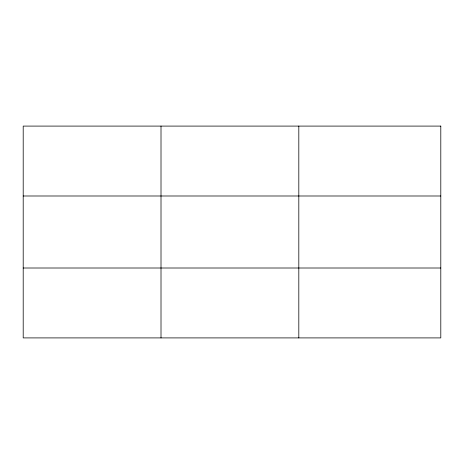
<?xml version="1.0" encoding="UTF-8"?>
<svg xmlns="http://www.w3.org/2000/svg" width="464" height="464" viewBox="0 0 464 464"><rect width="100%" height="100%" fill="white"/><g stroke="black" fill="none" stroke-linecap="round" stroke-linejoin="round"><path stroke-width="0.7" d="M161.008 126.092L161.008 337.908M298.816 126.092L298.816 337.908M23.2 195.994L440.8 195.994M23.2 268.006L440.8 268.006M440.8 126.092L440.8 337.908L23.2 337.908L23.2 126.092L440.8 126.092"/></g></svg>
